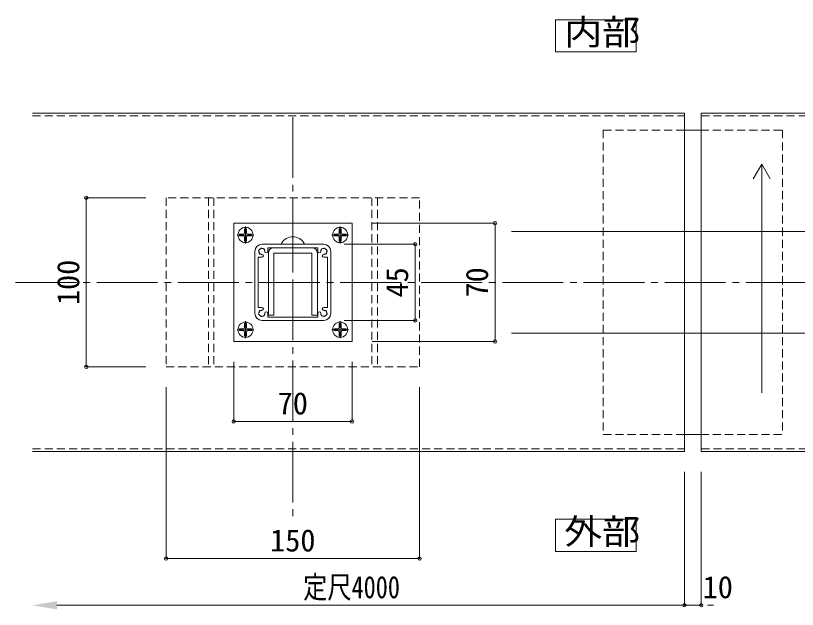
# Model space of a CAD drawing. Units: millimetres at full size. Extents: x -3425 to 3421, y -1129 to 1133.
# Drawn here: x -1105.1 to -642.7, y -80.5 to 270.6 of the extents above; entities that cross this region are included whole.
import ezdxf
from ezdxf.enums import TextEntityAlignment as Align

# ---------------------------------------------------------------- set-up
doc = ezdxf.new("R2010")
doc.units = ezdxf.units.MM
doc.header["$LTSCALE"] = 4
doc.header["$PDMODE"] = 32
doc.header["$PDSIZE"] = 2
doc.linetypes.add('CHAIN2', pattern=[12, 9, -1, 1, -1])
doc.linetypes.add('DASHED1', pattern=[1.8, 1.2, -0.6])
for name, color, linetype, lineweight in [('0-0_0', 7, 'Continuous', 18), ('0-1_1手摺寸法', 3, 'Continuous', 9), ('0-3_2躯体線', 4, 'Continuous', 9), ('0-4_3中心線', 2, 'CHAIN2', 18), ('0-5_41ｱﾙﾐ', 6, 'Continuous', 18), ('0-6_42ｱﾙﾐ部品', 6, 'Continuous', 18), ('0-9_6ﾊｯﾁﾝｸﾞ', 4, 'Continuous', 9), ('1-0_P4-12', 7, 'Continuous', 18), ('1-5_笠木', 3, 'Continuous', 18)]:
    doc.layers.add(name, color=color, linetype=linetype, lineweight=lineweight)
doc.styles.add('ＭＳ ゴシック', font='')
doc.styles.get('ＭＳ ゴシック').set_extended_font_data('MS Gothic')

msp = doc.modelspace()

# ---------------------------------------------------------------- linework, layer by layer
at = {"layer": '0-0_0', "linetype": 'DASHED1'}
for p, q in [((-1095.133, 211.265), (-709.503, 211.265)), ((-699.503, 211.265), (-313.872, 211.265)), ((-757.503, 202.865), (-651.503, 202.865)), ((-757.503, 202.865), (-757.503, 22.865)), ((-651.503, 202.865), (-651.503, 22.865)), ((-991.133, 162.865), (-991.133, 62.865)), ((-987.933, 162.865), (-987.933, 62.865)), ((-894.333, 162.865), (-894.333, 62.865)), ((-891.133, 162.865), (-891.133, 62.865)), ((-757.503, 22.865), (-651.503, 22.865)), ((-1095.133, 14.465), (-709.503, 14.465)), ((-699.503, 14.465), (-313.872, 14.465))]:
    msp.add_line(p, q, dxfattribs=at)
msp.add_lwpolyline([(-866.133, 162.865), (-1016.133, 162.865), (-1016.133, 62.865), (-866.133, 62.865)], close=True, dxfattribs=at)
at = {"layer": '0-1_1手摺寸法', "lineweight": 18}
for p, q in [((-709.503, 212.865), (-709.503, 12.865)), ((-699.503, 212.865), (-699.503, 12.865)), ((-709.503, 202.865), (-699.503, 202.865)), ((-663.73, 182.745), (-658.694, 174.022)), ((-1028.133, 162.865), (-1063.316, 162.865)), ((-1063.316, 62.865), (-1063.316, 162.865)), ((-1063.316, 159.265), (-1063.316, 66.465)), ((-894.133, 147.865), (-821.492, 147.865)), ((-821.492, 77.865), (-821.492, 147.865)), ((-821.492, 144.265), (-821.492, 81.465)), ((-910.833, 135.365), (-868.738, 135.365)), ((-868.738, 90.365), (-868.738, 135.365)), ((-955.633, 93.365), (-955.633, 130.165)), ((-952.433, 133.365), (-929.833, 133.365)), ((-952.433, 93.365), (-952.433, 130.165)), ((-952.433, 130.165), (-929.833, 130.165)), ((-929.833, 130.165), (-929.833, 93.365)), ((-926.633, 130.165), (-926.633, 93.365)), ((-868.738, 131.765), (-868.738, 93.965)), ((-955.633, 93.365), (-952.433, 93.365)), ((-929.833, 93.365), (-926.633, 93.365)), ((-910.833, 90.365), (-868.738, 90.365)), ((-894.133, 77.865), (-821.492, 77.865)), ((-976.133, 65.865), (-976.133, 30.562)), ((-906.133, 65.865), (-906.133, 30.562)), ((-1028.133, 62.865), (-1063.316, 62.865)), ((-1016.133, 50.865), (-1016.133, -50.503)), ((-866.133, 50.865), (-866.133, -50.503)), ((-906.133, 30.562), (-976.133, 30.562)), ((-972.533, 30.562), (-909.733, 30.562)), ((-709.503, 22.865), (-699.503, 22.865)), ((-709.503, 0.865), (-709.503, -78.145)), ((-699.503, 0.865), (-699.503, -78.145)), ((-866.133, -50.503), (-1016.133, -50.503)), ((-1012.533, -50.503), (-869.733, -50.503)), ((-713.103, -78.145), (-716.703, -78.145)), ((-709.503, -78.145), (-699.503, -78.145)), ((-695.903, -78.145), (-692.303, -78.145))]:
    msp.add_line(p, q, dxfattribs=at)
for points in [[(-663.73, 47.473), (-663.73, 182.745), (-668.766, 174.022)], [(-699.503, -78.145), (-709.503, -78.145), (-1080.733, -78.145)]]:
    msp.add_lwpolyline(points, dxfattribs=at)
msp.add_lwpolyline([(-976.133, 147.865), (-906.133, 147.865), (-906.133, 77.865), (-976.133, 77.865)], close=True, dxfattribs=at)
for centre, start, end in [((-952.433, 130.165), 90, 180), ((-929.833, 130.165), 0, 90)]:
    msp.add_arc(centre, 3.2, start, end, dxfattribs=at)
at = {"layer": '0-1_1手摺寸法'}
for p in [(-1063.316, 162.865), (-821.492, 147.865), (-868.738, 135.365), (-868.738, 90.365), (-821.492, 77.865), (-1063.316, 62.865), (-976.133, 30.562), (-906.133, 30.562), (-1016.133, -50.503), (-866.133, -50.503), (-709.503, -78.145), (-699.503, -78.145)]:
    msp.add_point(p, dxfattribs=at)
for points in [[(-1080.733, -75.745), (-1095.133, -78.145), (-1080.733, -80.545)], [(-1080.733, -75.745), (-1080.733, -75.745), (-1080.733, -75.745)]]:
    msp.add_solid(points, dxfattribs=at)
at = {"layer": '0-3_2躯体線'}
for p, q in [((-941.133, 120.424), (-941.133, 142.681)), ((-947.883, 135.865), (-947.883, 135.365)), ((-934.383, 135.365), (-947.883, 135.365)), ((-934.383, 135.865), (-934.383, 135.365))]:
    msp.add_line(p, q, dxfattribs=at)
msp.add_arc((-941.133, 132.17), 7.695, 28.699, 151.301, dxfattribs=at)
at = {"layer": '0-4_3中心線'}
for p, q in [((-941.133, 210.623), (-941.133, -26.611)), ((-1105.133, 112.865), (-300.95, 112.865))]:
    msp.add_line(p, q, dxfattribs=at)
at = {"layer": '0-5_41ｱﾙﾐ'}
for p, q in [((-811.706, 142.865), (-313.872, 142.865)), ((-811.706, 82.865), (-313.872, 82.865))]:
    msp.add_line(p, q, dxfattribs=at)
at = {"layer": '0-6_42ｱﾙﾐ部品'}
for p, q in [((-959.433, 135.365), (-922.833, 135.365)), ((-922.833, 135.365), (-959.433, 135.365)), ((-963.633, 131.165), (-963.633, 94.565)), ((-963.633, 131.165), (-963.633, 94.565)), ((-955.933, 133.365), (-926.333, 133.365)), ((-955.933, 133.365), (-955.933, 131.165)), ((-926.333, 133.365), (-955.933, 133.365)), ((-955.933, 133.365), (-955.933, 131.165)), ((-926.333, 133.365), (-926.333, 131.165)), ((-926.333, 133.365), (-926.333, 131.165)), ((-918.633, 131.165), (-918.633, 94.565)), ((-918.633, 131.165), (-918.633, 94.565)), ((-959.433, 127.665), (-961.633, 127.665)), ((-961.633, 127.665), (-961.633, 98.065)), ((-961.633, 127.665), (-961.633, 98.065)), ((-959.433, 127.665), (-961.633, 127.665)), ((-922.833, 127.665), (-920.633, 127.665)), ((-922.833, 127.665), (-920.633, 127.665)), ((-920.633, 127.665), (-920.633, 98.065)), ((-920.633, 127.665), (-920.633, 98.065)), ((-959.433, 98.065), (-961.633, 98.065)), ((-959.433, 98.065), (-961.633, 98.065)), ((-922.833, 98.065), (-920.633, 98.065)), ((-922.833, 98.065), (-920.633, 98.065)), ((-955.933, 92.365), (-955.933, 94.565)), ((-926.333, 92.365), (-926.333, 94.565)), ((-959.433, 90.365), (-922.833, 90.365)), ((-922.833, 90.365), (-959.433, 90.365))]:
    msp.add_line(p, q, dxfattribs=at)
for points in [[(-955.933, 92.365), (-926.333, 92.365), (-926.333, 94.565)], [(-926.333, 92.365), (-955.933, 92.365), (-955.933, 94.565)]]:
    msp.add_lwpolyline(points, dxfattribs=at)
for centre, radius, start, end in [((-959.433, 131.165), 4.2, 90, 180), ((-959.433, 131.165), 4.2, 90, 180), ((-922.833, 131.165), 4.2, 0, 90), ((-922.833, 131.165), 4.2, 0, 90), ((-960.882, 131.553), 0.5, 165, 232.976), ((-960.882, 131.553), 0.5, 165, 232.976), ((-960.882, 131.553), 0.5, 97.024, 165), ((-960.882, 131.553), 0.5, 97.024, 165), ((-959.433, 131.165), 1.75, 180.359, 195), ((-959.433, 131.165), 1.75, 180.359, 195), ((-959.433, 131.165), 1.75, 195, 209.641), ((-959.433, 131.165), 1.75, 195, 209.641), ((-960.494, 130.104), 0.5, 157.024, 225), ((-960.494, 130.104), 0.5, 157.024, 225), ((-959.433, 131.165), 1.75, 135, 149.641), ((-959.433, 131.165), 1.75, 135, 149.641), ((-960.494, 130.104), 0.5, 225, 292.976), ((-960.494, 130.104), 0.5, 225, 292.976), ((-959.433, 131.165), 1.75, 120.359, 135), ((-959.433, 131.165), 1.75, 120.359, 135), ((-959.822, 132.614), 0.5, 105, 172.976), ((-959.822, 132.614), 0.5, 105, 172.976), ((-959.433, 131.165), 1.75, 240.359, 255), ((-959.433, 131.165), 1.75, 240.359, 255), ((-959.822, 132.614), 0.5, 37.024, 105), ((-959.822, 132.614), 0.5, 37.024, 105), ((-959.433, 131.165), 1.75, 75, 89.641), ((-959.433, 131.165), 1.75, 75, 89.641), ((-959.433, 131.165), 1.75, 60.359, 75), ((-959.433, 131.165), 1.75, 60.359, 75), ((-958.373, 132.226), 0.5, 45, 112.976), ((-958.373, 132.226), 0.5, 45, 112.976), ((-958.373, 132.226), 0.5, 337.024, 45), ((-958.373, 132.226), 0.5, 337.024, 45), ((-959.433, 131.165), 1.75, 15, 29.641), ((-959.433, 131.165), 1.75, 15, 29.641), ((-959.433, 131.165), 1.75, 0.359, 15), ((-959.433, 131.165), 1.75, 0.359, 15), ((-956.808, 131.165), 0.875, 180, 0), ((-956.808, 131.165), 0.875, 180, 0), ((-925.458, 131.165), 0.875, 180, 0), ((-925.458, 131.165), 0.875, 180, 0), ((-922.833, 131.165), 1.75, 165, 179.641), ((-922.833, 131.165), 1.75, 165, 179.641), ((-922.833, 131.165), 1.75, 150.359, 165), ((-922.833, 131.165), 1.75, 150.359, 165), ((-923.894, 132.226), 0.5, 135, 202.976), ((-923.894, 132.226), 0.5, 135, 202.976), ((-923.894, 132.226), 0.5, 67.024, 135), ((-923.894, 132.226), 0.5, 67.024, 135), ((-922.833, 131.165), 1.75, 105, 119.641), ((-922.833, 131.165), 1.75, 105, 119.641), ((-922.833, 131.165), 1.75, 90.359, 105), ((-922.833, 131.165), 1.75, 90.359, 105), ((-922.445, 132.614), 0.5, 75, 142.976), ((-922.445, 132.614), 0.5, 75, 142.976), ((-922.833, 131.165), 1.75, 285, 299.641), ((-922.833, 131.165), 1.75, 285, 299.641), ((-922.445, 132.614), 0.5, 7.024, 75), ((-922.445, 132.614), 0.5, 7.024, 75), ((-921.773, 130.104), 0.5, 247.024, 315), ((-921.773, 130.104), 0.5, 247.024, 315), ((-922.833, 131.165), 1.75, 45, 59.641), ((-922.833, 131.165), 1.75, 45, 59.641), ((-922.833, 131.165), 1.75, 30.359, 45), ((-922.833, 131.165), 1.75, 30.359, 45), ((-921.773, 130.104), 0.5, 315, 22.976), ((-921.773, 130.104), 0.5, 315, 22.976), ((-921.384, 131.553), 0.5, 15, 82.976), ((-921.384, 131.553), 0.5, 15, 82.976), ((-922.833, 131.165), 1.75, 330.359, 345), ((-922.833, 131.165), 1.75, 330.359, 345), ((-922.833, 131.165), 1.75, 345, 359.641), ((-922.833, 131.165), 1.75, 345, 359.641), ((-921.384, 131.553), 0.5, 307.024, 15), ((-921.384, 131.553), 0.5, 307.024, 15), ((-959.433, 131.165), 1.75, 255, 270), ((-959.433, 131.165), 1.75, 255, 270), ((-959.433, 128.54), 0.875, 270, 90), ((-959.433, 128.54), 0.875, 270, 90), ((-922.833, 128.54), 0.875, 90, 270), ((-922.833, 128.54), 0.875, 90, 270), ((-922.833, 131.165), 1.75, 270, 285), ((-922.833, 131.165), 1.75, 270, 285), ((-959.433, 97.19), 0.875, 270, 90), ((-959.433, 97.19), 0.875, 270, 90), ((-922.833, 97.19), 0.875, 90, 270), ((-922.833, 97.19), 0.875, 90, 270), ((-959.433, 94.565), 4.2, 180, 270), ((-959.433, 94.565), 4.2, 180, 270), ((-960.882, 94.177), 0.5, 127.024, 195), ((-960.882, 94.177), 0.5, 127.024, 195), ((-960.882, 94.177), 0.5, 195, 262.976), ((-960.882, 94.177), 0.5, 195, 262.976), ((-959.433, 94.565), 1.75, 165, 179.641), ((-959.433, 94.565), 1.75, 165, 179.641), ((-959.433, 94.565), 1.75, 150.359, 165), ((-959.433, 94.565), 1.75, 150.359, 165), ((-960.494, 95.626), 0.5, 135, 202.976), ((-960.494, 95.626), 0.5, 135, 202.976), ((-959.433, 94.565), 1.75, 210.359, 225), ((-959.433, 94.565), 1.75, 210.359, 225), ((-960.494, 95.626), 0.5, 67.024, 135), ((-960.494, 95.626), 0.5, 67.024, 135), ((-959.433, 94.565), 1.75, 225, 239.641), ((-959.433, 94.565), 1.75, 225, 239.641), ((-959.822, 93.116), 0.5, 187.024, 255), ((-959.822, 93.116), 0.5, 187.024, 255), ((-959.433, 94.565), 1.75, 105, 119.641), ((-959.433, 94.565), 1.75, 105, 119.641), ((-959.822, 93.116), 0.5, 255, 322.976), ((-959.822, 93.116), 0.5, 255, 322.976), ((-959.433, 94.565), 1.75, 90, 105), ((-959.433, 94.565), 1.75, 90, 105), ((-959.433, 94.565), 1.75, 270.359, 285), ((-959.433, 94.565), 1.75, 270.359, 285), ((-959.433, 94.565), 1.75, 285, 299.641), ((-959.433, 94.565), 1.75, 285, 299.641), ((-958.373, 93.504), 0.5, 247.024, 315), ((-958.373, 93.504), 0.5, 247.024, 315), ((-958.373, 93.504), 0.5, 315, 22.976), ((-958.373, 93.504), 0.5, 315, 22.976), ((-959.433, 94.565), 1.75, 330.359, 345), ((-959.433, 94.565), 1.75, 330.359, 345), ((-959.433, 94.565), 1.75, 345, 359.641), ((-959.433, 94.565), 1.75, 345, 359.641), ((-956.808, 94.565), 0.875, 0, 180), ((-956.808, 94.565), 0.875, 0, 180), ((-925.458, 94.565), 0.875, 0, 180), ((-925.458, 94.565), 0.875, 0, 180), ((-922.833, 94.565), 1.75, 180.359, 195), ((-922.833, 94.565), 1.75, 180.359, 195), ((-922.833, 94.565), 1.75, 195, 209.641), ((-922.833, 94.565), 1.75, 195, 209.641), ((-923.894, 93.504), 0.5, 157.024, 225), ((-923.894, 93.504), 0.5, 157.024, 225), ((-923.894, 93.504), 0.5, 225, 292.976), ((-923.894, 93.504), 0.5, 225, 292.976), ((-922.833, 94.565), 1.75, 240.359, 255), ((-922.833, 94.565), 1.75, 240.359, 255), ((-922.833, 94.565), 1.75, 255, 269.641), ((-922.833, 94.565), 1.75, 255, 269.641), ((-922.445, 93.116), 0.5, 217.024, 285), ((-922.445, 93.116), 0.5, 217.024, 285), ((-922.833, 94.565), 1.75, 75, 90), ((-922.833, 94.565), 1.75, 75, 90), ((-922.833, 94.565), 4.2, 270, 0), ((-922.833, 94.565), 4.2, 270, 0), ((-922.833, 94.565), 1.75, 60.359, 75), ((-922.833, 94.565), 1.75, 60.359, 75), ((-922.445, 93.116), 0.5, 285, 352.976), ((-922.445, 93.116), 0.5, 285, 352.976), ((-921.773, 95.626), 0.5, 45, 112.976), ((-921.773, 95.626), 0.5, 45, 112.976), ((-922.833, 94.565), 1.75, 300.359, 315), ((-922.833, 94.565), 1.75, 300.359, 315), ((-922.833, 94.565), 1.75, 315, 329.641), ((-922.833, 94.565), 1.75, 315, 329.641), ((-921.773, 95.626), 0.5, 337.024, 45), ((-921.773, 95.626), 0.5, 337.024, 45), ((-921.384, 94.177), 0.5, 277.024, 345), ((-921.384, 94.177), 0.5, 277.024, 345), ((-922.833, 94.565), 1.75, 15, 29.641), ((-922.833, 94.565), 1.75, 15, 29.641), ((-922.833, 94.565), 1.75, 0.359, 15), ((-922.833, 94.565), 1.75, 0.359, 15), ((-921.384, 94.177), 0.5, 345, 52.976), ((-921.384, 94.177), 0.5, 345, 52.976)]:
    msp.add_arc(centre, radius, start, end, dxfattribs=at)
at = {"layer": '0-9_6ﾊｯﾁﾝｸﾞ'}
for p, q in [((-969.696, 144.471), (-969.696, 142.178)), ((-968.571, 144.471), (-969.696, 144.471)), ((-969.133, 135.915), (-969.133, 145.815)), ((-968.571, 144.471), (-968.571, 142.178)), ((-913.696, 144.471), (-913.696, 142.178)), ((-912.571, 144.471), (-913.696, 144.471)), ((-913.133, 135.915), (-913.133, 145.815)), ((-912.571, 144.471), (-912.571, 142.178)), ((-974.083, 140.865), (-964.183, 140.865)), ((-970.446, 141.428), (-972.739, 141.428)), ((-972.739, 140.302), (-972.739, 141.428)), ((-970.446, 140.302), (-972.739, 140.302)), ((-969.696, 137.259), (-969.696, 139.552)), ((-968.571, 137.259), (-968.571, 139.552)), ((-967.821, 141.428), (-965.527, 141.428)), ((-967.821, 140.302), (-965.527, 140.302)), ((-965.527, 140.302), (-965.527, 141.428)), ((-918.083, 140.865), (-908.183, 140.865)), ((-914.446, 141.428), (-916.739, 141.428)), ((-916.739, 140.302), (-916.739, 141.428)), ((-914.446, 140.302), (-916.739, 140.302)), ((-913.696, 137.259), (-913.696, 139.552)), ((-912.571, 137.259), (-912.571, 139.552)), ((-911.821, 141.428), (-909.527, 141.428)), ((-911.821, 140.302), (-909.527, 140.302)), ((-909.527, 140.302), (-909.527, 141.428)), ((-968.571, 137.259), (-969.696, 137.259)), ((-912.571, 137.259), (-913.696, 137.259)), ((-969.696, 88.471), (-969.696, 86.178)), ((-968.571, 88.471), (-969.696, 88.471)), ((-969.133, 79.915), (-969.133, 89.815)), ((-968.571, 88.471), (-968.571, 86.178)), ((-913.696, 88.471), (-913.696, 86.178)), ((-912.571, 88.471), (-913.696, 88.471)), ((-913.133, 79.915), (-913.133, 89.815)), ((-912.571, 88.471), (-912.571, 86.178)), ((-974.083, 84.865), (-964.183, 84.865)), ((-970.446, 85.428), (-972.739, 85.428)), ((-972.739, 84.302), (-972.739, 85.428)), ((-970.446, 84.302), (-972.739, 84.302)), ((-969.696, 81.259), (-969.696, 83.552)), ((-968.571, 81.259), (-968.571, 83.552)), ((-967.821, 85.428), (-965.527, 85.428)), ((-967.821, 84.302), (-965.527, 84.302)), ((-965.527, 84.302), (-965.527, 85.428)), ((-918.083, 84.865), (-908.183, 84.865)), ((-914.446, 85.428), (-916.739, 85.428)), ((-916.739, 84.302), (-916.739, 85.428)), ((-914.446, 84.302), (-916.739, 84.302)), ((-913.696, 81.259), (-913.696, 83.552)), ((-912.571, 81.259), (-912.571, 83.552)), ((-911.821, 85.428), (-909.527, 85.428)), ((-911.821, 84.302), (-909.527, 84.302)), ((-909.527, 84.302), (-909.527, 85.428)), ((-968.571, 81.259), (-969.696, 81.259)), ((-912.571, 81.259), (-913.696, 81.259))]:
    msp.add_line(p, q, dxfattribs=at)
for centre in [(-969.133, 140.865), (-913.133, 140.865), (-969.133, 84.865), (-913.133, 84.865)]:
    msp.add_circle(centre, 4.5, dxfattribs=at)
for centre, start, end in [((-970.446, 142.178), 270, 0), ((-970.446, 139.552), 0, 90), ((-967.821, 142.178), 180, 270), ((-967.821, 139.552), 90, 180), ((-914.446, 142.178), 270, 0), ((-914.446, 139.552), 0, 90), ((-911.821, 142.178), 180, 270), ((-911.821, 139.552), 90, 180), ((-970.446, 86.178), 270, 0), ((-970.446, 83.552), 0, 90), ((-967.821, 86.178), 180, 270), ((-967.821, 83.552), 90, 180), ((-914.446, 86.178), 270, 0), ((-914.446, 83.552), 0, 90), ((-911.821, 86.178), 180, 270), ((-911.821, 83.552), 90, 180)]:
    msp.add_arc(centre, 0.75, start, end, dxfattribs=at)
at = {"layer": '1-0_P4-12'}
for q in [(-785.663, 249.133), (-738, 268.138)]:
    msp.add_line((-785.663, 268.138), q, dxfattribs=at)
msp.add_lwpolyline([(-785.663, 249.133), (-738, 249.133), (-738, 268.138)], dxfattribs=at)
msp.add_lwpolyline([(-785.663, -46.252), (-738, -46.252), (-738, -27.247), (-785.663, -27.247)], close=True, dxfattribs=at)
at = {"layer": '1-5_笠木'}
for p, q in [((-1095.133, 212.865), (-709.503, 212.865)), ((-699.503, 212.865), (-313.872, 212.865)), ((-1095.133, 12.865), (-709.503, 12.865)), ((-699.503, 12.865), (-313.872, 12.865))]:
    msp.add_line(p, q, dxfattribs=at)

# ---------------------------------------------------------------- texts
at = {"layer": '0-1_1手摺寸法', "style": 'ＭＳ ゴシック'}
for s, p in [('100', (-1063.564, 99.425)), ('45', (-868.986, 103.905)), ('70', (-821.74, 103.905))]:
    msp.add_text(s, height=13.14, rotation=90, dxfattribs=at).set_placement(p, align=Align.BOTTOM_LEFT)
for s, p in [('70', (-950.093, 30.809)), ('150', (-954.573, -50.255)), ('10', (-698.68, -77.897))]:
    msp.add_text(s, height=13.14, dxfattribs=at).set_placement(p, align=Align.BOTTOM_LEFT)
at = {"layer": '0-1_1手摺寸法', "color": 7, "style": 'ＭＳ ゴシック', "width": 0.8}
msp.add_text('定尺4000', height=13.14, dxfattribs=at).set_placement((-935.076, -77.897), align=Align.BOTTOM_LEFT)
at = {"layer": '1-0_P4-12', "style": 'ＭＳ ゴシック', "width": 1.1}
for s, p in [('内部', (-780.634, 248.902)), ('外部', (-780.634, -46.484))]:
    msp.add_text(s, height=15.01, dxfattribs=at).set_placement(p, align=Align.BOTTOM_LEFT)

doc.saveas('drawing.dxf')
